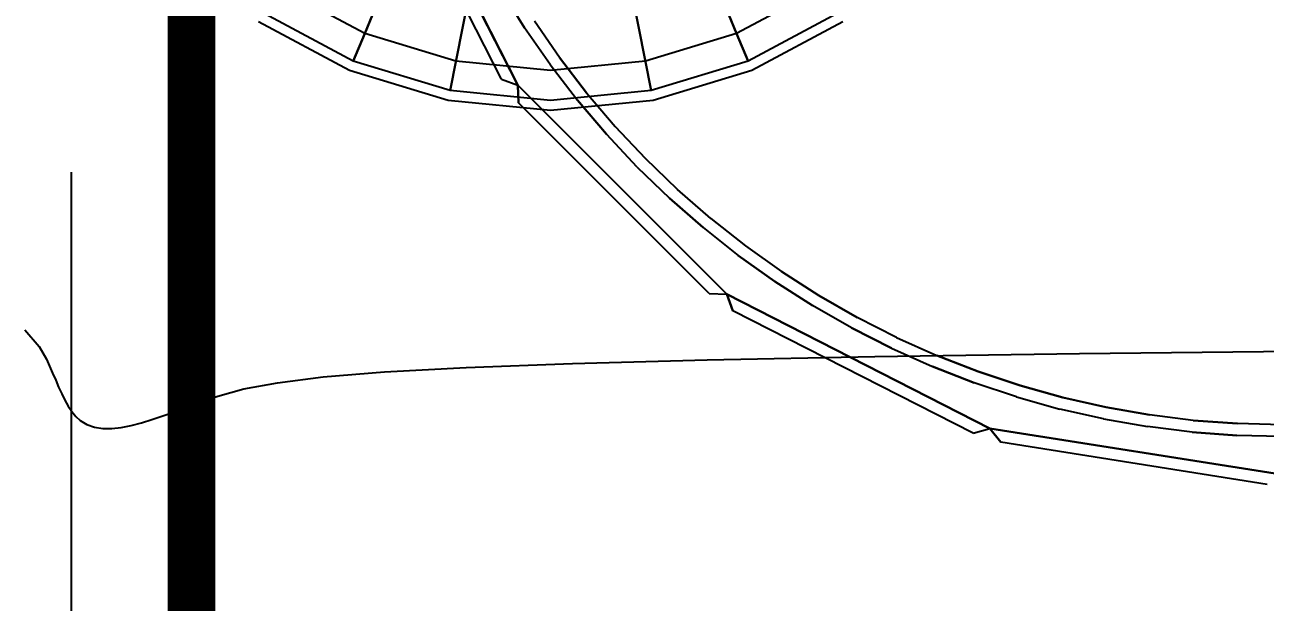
# Model space of a CAD drawing. Extents: x 11992 to 29481, y -6727 to 6811.
# Drawn here: x 12739.9 to 12999.4, y -1270 to -1149.4 of the extents above; entities that cross this region are included whole.
import ezdxf

# ---------------------------------------------------------------- set-up
doc = ezdxf.new("R2010")
doc.units = 0
doc.header["$MEASUREMENT"] = 0
doc.layers.get('0').update_dxf_attribs({"color": 8, "linetype": 'CONTINUOUS'})
doc.layers.add('zoylight 1灯带', color=1, linetype='CONTINUOUS', lineweight=30)
doc.styles.add('XZC', font='SIMPLEX.SHX', dxfattribs={"width": 0.7, "bigfont": 'hztxt.shx'})
doc.linetypes.add('LED_LINE', pattern='A,12.7,-5.08,["LED",XZC,S=2.54,R=0,X=-2.54,Y=-1.27],-6.35', length=24.13)

msp = doc.modelspace()

# ---------------------------------------------------------------- linework, layer by layer
for p, q in [((12843.06, -1161.96, -1990.43), (12815.01, -1106.91, -1990.43)), ((12815.01, -1106.91, -2405.43), (12843.06, -1161.96, -2405.43)), ((12839.61, -1160.69, -1992.93), (12814.01, -1110.45, -1992.93)), ((12839.61, -1160.69, -2402.93), (12814.01, -1110.45, -2402.93)), ((12837.98, -1117.23, -1291.96), (12828.85, -1163.1, -1361.97)), ((12828.85, -1163.1, -1404.89), (12837.98, -1117.23, -1474.89)), ((12861.82, -1117.23, -1291.96), (12870.95, -1163.1, -1361.97)), ((12870.95, -1163.1, -1404.89), (12861.82, -1117.23, -1474.89)), ((12820.14, -1129.15, -1305.64), (12811.01, -1151.18, -1341.33)), ((12879.67, -1129.15, -1305.64), (12888.79, -1151.18, -1341.33)), ((12888.79, -1151.18, -1425.52), (12879.67, -1129.15, -1461.21)), ((12811.01, -1151.18, -1425.52), (12793.44, -1141.79, -1425.52)), ((12811.01, -1151.18, -1341.33), (12793.44, -1141.79, -1341.33)), ((12811.01, -1151.18, -1425.52), (12814.9, -1141.79, -1444.54)), ((12839.48, -1142, -2395.43), (12844.43, -1149.96, -2395.43)), ((12844.43, -1149.96, -2440.43), (12839.48, -1142, -2440.43)), ((12906.36, -1141.79, -1425.52), (12888.79, -1151.18, -1425.52)), ((12906.36, -1141.79, -1341.33), (12888.79, -1151.18, -1341.33)), ((12807.81, -1158.92, -1383.43), (12788.79, -1148.75, -1383.43)), ((12808.61, -1156.97, -1404.89), (12789.96, -1147, -1404.89)), ((12808.61, -1156.97, -1361.97), (12789.96, -1147, -1361.97)), ((12851.77, -1156.2, -2000.45), (12846.5, -1148.59, -2000.45)), ((12851.77, -1156.2, -2006.45), (12846.5, -1148.59, -2006.45)), ((12909.84, -1147, -1361.97), (12891.19, -1156.97, -1361.97)), ((12909.84, -1147, -1404.89), (12891.19, -1156.97, -1404.89)), ((12911.01, -1148.75, -1383.43), (12892, -1158.92, -1383.43)), ((12811.01, -1151.18, -1341.33), (12808.61, -1156.97, -1361.97)), ((12808.61, -1156.97, -1404.89), (12811.01, -1151.18, -1425.52)), ((12830.07, -1156.97, -1341.33), (12811.01, -1151.18, -1341.33)), ((12830.07, -1156.97, -1425.52), (12811.01, -1151.18, -1425.52)), ((12844.43, -1149.96, -2395.43), (12844.43, -1149.96, -2440.43)), ((12849.77, -1157.66, -2395.43), (12844.43, -1149.96, -2395.43)), ((12849.77, -1157.66, -2440.43), (12844.43, -1149.96, -2440.43)), ((12888.79, -1151.18, -1425.52), (12869.73, -1156.97, -1425.52)), ((12888.79, -1151.18, -1341.33), (12869.73, -1156.97, -1341.33)), ((12888.79, -1151.18, -1341.33), (12891.19, -1156.97, -1361.97)), ((12891.19, -1156.97, -1404.89), (12888.79, -1151.18, -1425.52)), ((12808.61, -1156.97, -1361.97), (12808.61, -1156.97, -1404.89)), ((12828.85, -1163.1, -1361.97), (12808.61, -1156.97, -1361.97)), ((12828.85, -1163.1, -1404.89), (12808.61, -1156.97, -1404.89)), ((12849.9, -1158.92, -1425.52), (12830.07, -1156.97, -1425.52)), ((12849.9, -1158.92, -1341.33), (12830.07, -1156.97, -1341.33)), ((12869.73, -1156.97, -1341.33), (12849.9, -1158.92, -1341.33)), ((12869.73, -1156.97, -1425.52), (12849.9, -1158.92, -1425.52)), ((12851.77, -1156.2, -2000.45), (12851.77, -1156.2, -2006.45)), ((12851.77, -1156.2, -2000.45), (12857.41, -1163.53, -2000.45)), ((12857.41, -1163.53, -2006.45), (12851.77, -1156.2, -2006.45)), ((12891.19, -1156.97, -1361.97), (12870.95, -1163.1, -1361.97)), ((12891.19, -1156.97, -1404.89), (12870.95, -1163.1, -1404.89)), ((12891.19, -1156.97, -1361.97), (12891.19, -1156.97, -1404.89)), ((12828.44, -1165.18, -1383.43), (12807.81, -1158.92, -1383.43)), ((12849.77, -1157.66, -2395.43), (12849.77, -1157.66, -2440.43)), ((12849.77, -1157.66, -2395.43), (12855.49, -1165.09, -2395.43)), ((12849.77, -1157.66, -2440.43), (12855.49, -1165.09, -2440.43)), ((12892, -1158.92, -1383.43), (12871.36, -1165.18, -1383.43)), ((12839.61, -1160.69, -2402.93), (12839.61, -1160.69, -1992.93)), ((12839.61, -1160.69, -1992.93), (12843.06, -1161.96, -1990.43)), ((12839.61, -1160.69, -2402.93), (12843.06, -1161.96, -2405.43)), ((12843.06, -1161.96, -2405.43), (12843.06, -1161.96, -1990.43)), ((12843.06, -1161.96, -1990.43), (12843.06, -1161.96, -2405.43)), ((12886.75, -1205.64, -1990.43), (12843.06, -1161.96, -1990.43)), ((12843.06, -1161.96, -1990.43), (12843.2, -1165.63, -1992.93)), ((12843.2, -1165.63, -2402.93), (12843.06, -1161.96, -2405.43)), ((12843.06, -1161.96, -2405.43), (12886.75, -1205.64, -2405.43)), ((12843.06, -1161.96, -2405.43), (12843.06, -1161.96, -1990.43)), ((12843.06, -1161.96, -2405.43), (12843.06, -1161.96, -1990.43)), ((12828.85, -1163.1, -1361.97), (12828.85, -1163.1, -1404.89)), ((12849.9, -1165.18, -1361.97), (12828.85, -1163.1, -1361.97)), ((12849.9, -1165.18, -1404.89), (12828.85, -1163.1, -1404.89)), ((12870.95, -1163.1, -1361.97), (12849.9, -1165.18, -1361.97)), ((12870.95, -1163.1, -1404.89), (12849.9, -1165.18, -1404.89)), ((12857.41, -1163.53, -2000.45), (12857.41, -1163.53, -2006.45)), ((12857.41, -1163.53, -2000.45), (12863.41, -1170.58, -2000.45)), ((12857.41, -1163.53, -2006.45), (12863.41, -1170.58, -2006.45)), ((12870.95, -1163.1, -1361.97), (12870.95, -1163.1, -1404.89)), ((12849.9, -1167.29, -1383.43), (12828.44, -1165.18, -1383.43)), ((12843.2, -1165.63, -1992.93), (12843.2, -1165.63, -2402.93)), ((12843.2, -1165.63, -2402.93), (12843.2, -1165.63, -1992.93)), ((12883.07, -1205.5, -1992.93), (12843.2, -1165.63, -1992.93)), ((12883.07, -1205.5, -2402.93), (12843.2, -1165.63, -2402.93)), ((12871.36, -1165.18, -1383.43), (12849.9, -1167.29, -1383.43)), ((12855.49, -1165.09, -2395.43), (12855.49, -1165.09, -2440.43)), ((12855.49, -1165.09, -2395.43), (12861.56, -1172.23, -2395.43)), ((12861.56, -1172.23, -2440.43), (12855.49, -1165.09, -2440.43)), ((12867.98, -1179.07, -2395.43), (12861.56, -1172.23, -2395.43)), ((12861.56, -1172.23, -2395.43), (12861.56, -1172.23, -2440.43)), ((12867.98, -1179.07, -2440.43), (12861.56, -1172.23, -2440.43)), ((12867.98, -1179.07, -2395.43), (12861.56, -1172.23, -2395.43)), ((12867.98, -1179.07, -2440.43), (12861.56, -1172.23, -2440.43)), ((12863.41, -1170.58, -2000.45), (12863.41, -1170.58, -2006.45)), ((12863.41, -1170.58, -2000.45), (12869.75, -1177.32, -2000.45)), ((12869.75, -1177.32, -2006.45), (12863.41, -1170.58, -2006.45)), ((12869.75, -1177.32, -2000.45), (12869.75, -1177.32, -2006.45)), ((12876.41, -1183.74, -2000.45), (12869.75, -1177.32, -2000.45)), ((12876.41, -1183.74, -2006.45), (12869.75, -1177.32, -2006.45)), ((12749.62, -1180.14, -2024.9), (12749.62, -1821.6, -2024.68)), ((12867.98, -1179.07, -2395.43), (12867.98, -1179.07, -2440.43)), ((12867.98, -1179.07, -2395.43), (12874.73, -1185.57, -2395.43)), ((12867.98, -1179.07, -2440.43), (12874.73, -1185.57, -2440.43)), ((12874.73, -1185.57, -2395.43), (12874.73, -1185.57, -2440.43)), ((12874.73, -1185.57, -2395.43), (12881.8, -1191.73, -2395.43)), ((12881.8, -1191.73, -2440.43), (12874.73, -1185.57, -2440.43)), ((12876.41, -1183.74, -2000.45), (12876.41, -1183.74, -2006.45)), ((12883.38, -1189.82, -2000.45), (12876.41, -1183.74, -2000.45)), ((12883.38, -1189.82, -2006.45), (12876.41, -1183.74, -2006.45)), ((12883.38, -1189.82, -2000.45), (12883.38, -1189.82, -2006.45)), ((12883.38, -1189.82, -2000.45), (12890.64, -1195.55, -2000.45)), ((12883.38, -1189.82, -2006.45), (12890.64, -1195.55, -2006.45)), ((12881.8, -1191.73, -2395.43), (12881.8, -1191.73, -2440.43)), ((12881.8, -1191.73, -2395.43), (12889.16, -1197.54, -2395.43)), ((12881.8, -1191.73, -2440.43), (12889.16, -1197.54, -2440.43)), ((12890.64, -1195.55, -2000.45), (12890.64, -1195.55, -2006.45)), ((12890.64, -1195.55, -2000.45), (12898.18, -1200.92, -2000.45)), ((12890.64, -1195.55, -2006.45), (12898.18, -1200.92, -2006.45)), ((12889.16, -1197.54, -2395.43), (12889.16, -1197.54, -2440.43)), ((12889.16, -1197.54, -2395.43), (12896.8, -1202.97, -2395.43)), ((12896.8, -1202.97, -2440.43), (12889.16, -1197.54, -2440.43)), ((12898.18, -1200.92, -2000.45), (12898.18, -1200.92, -2006.45)), ((12898.18, -1200.92, -2000.45), (12905.98, -1205.91, -2000.45)), ((12905.98, -1205.91, -2006.45), (12898.18, -1200.92, -2006.45)), ((12896.8, -1202.97, -2395.43), (12896.8, -1202.97, -2440.43)), ((12896.8, -1202.97, -2395.43), (12904.69, -1208.02, -2395.43)), ((12904.69, -1208.02, -2440.43), (12896.8, -1202.97, -2440.43)), ((12883.07, -1205.5, -2402.93), (12883.07, -1205.5, -1992.93)), ((12883.07, -1205.5, -1992.93), (12886.75, -1205.64, -1990.43)), ((12883.07, -1205.5, -2402.93), (12886.75, -1205.64, -2405.43)), ((12886.75, -1205.64, -2405.43), (12886.75, -1205.64, -1990.43)), ((12886.75, -1205.64, -2405.43), (12886.75, -1205.64, -1990.43)), ((12886.75, -1205.64, -2405.43), (12886.75, -1205.64, -1990.43)), ((12886.75, -1205.64, -1990.43), (12886.75, -1205.64, -2405.43)), ((12941.8, -1233.69, -1990.43), (12886.75, -1205.64, -1990.43)), ((12886.75, -1205.64, -1990.43), (12888.02, -1209.1, -1992.93)), ((12888.02, -1209.1, -2402.93), (12886.75, -1205.64, -2405.43)), ((12886.75, -1205.64, -2405.43), (12941.8, -1233.69, -2405.43)), ((12905.98, -1205.91, -2000.45), (12905.98, -1205.91, -2006.45)), ((12905.98, -1205.91, -2000.45), (12914.01, -1210.5, -2000.45)), ((12914.01, -1210.5, -2006.45), (12905.98, -1205.91, -2006.45)), ((12888.02, -1209.1, -2402.93), (12888.02, -1209.1, -1992.93)), ((12938.26, -1234.69, -1992.93), (12888.02, -1209.1, -1992.93)), ((12938.26, -1234.69, -2402.93), (12888.02, -1209.1, -2402.93)), ((12904.69, -1208.02, -2395.43), (12904.69, -1208.02, -2440.43)), ((12912.83, -1212.68, -2395.43), (12904.69, -1208.02, -2395.43)), ((12912.83, -1212.68, -2440.43), (12904.69, -1208.02, -2440.43)), ((12914.01, -1210.5, -2000.45), (12914.01, -1210.5, -2006.45)), ((12922.26, -1214.69, -2000.45), (12914.01, -1210.5, -2000.45)), ((12922.26, -1214.69, -2006.45), (12914.01, -1210.5, -2006.45)), ((12739.89, -1213.06, -2140.43), (12742.91, -1216.58, -2140.43)), ((12912.83, -1212.68, -2395.43), (12912.83, -1212.68, -2440.43)), ((12921.19, -1216.92, -2440.43), (12912.83, -1212.68, -2440.43)), ((12912.83, -1212.68, -2395.43), (12921.19, -1216.92, -2395.43)), ((12921.19, -1216.92, -2440.43), (12912.83, -1212.68, -2440.43)), ((12742.91, -1216.58, -2140.43), (12743.69, -1217.87, -2140.43)), ((12921.19, -1216.92, -2395.43), (12921.19, -1216.92, -2440.43)), ((12921.19, -1216.92, -2395.43), (12929.75, -1220.75, -2395.43)), ((12921.19, -1216.92, -2440.43), (12929.75, -1220.75, -2440.43)), ((12922.26, -1214.69, -2000.45), (12922.26, -1214.69, -2006.45)), ((12922.26, -1214.69, -2000.45), (12930.71, -1218.46, -2000.45)), ((12922.26, -1214.69, -2006.45), (12930.71, -1218.46, -2006.45)), ((12743.69, -1217.87, -2140.43), (12744.41, -1219.25, -2140.43)), ((12744.41, -1219.25, -2140.43), (12745.08, -1220.67, -2140.43)), ((12854.46, -1220.1, -2140.43), (12882.65, -1219.35, -2140.43)), ((12882.65, -1219.35, -2140.43), (12917.71, -1218.67, -2140.43)), ((12917.71, -1218.67, -2140.43), (12960.52, -1218.06, -2140.43)), ((12930.71, -1218.46, -2000.45), (12930.71, -1218.46, -2006.45)), ((12930.71, -1218.46, -2000.45), (12939.33, -1221.82, -2000.45)), ((12939.33, -1221.82, -2006.45), (12930.71, -1218.46, -2006.45)), ((12960.52, -1218.06, -2140.43), (13011.97, -1217.49, -2140.43)), ((12745.08, -1220.67, -2140.43), (12745.72, -1222.13, -2140.43)), ((12745.72, -1222.13, -2140.43), (12746.35, -1223.6, -2140.43)), ((12802.29, -1222.94, -2140.43), (12815.16, -1221.88, -2140.43)), ((12815.16, -1221.88, -2140.43), (12832.25, -1220.94, -2140.43)), ((12832.25, -1220.94, -2140.43), (12854.46, -1220.1, -2140.43)), ((12929.75, -1220.75, -2395.43), (12929.75, -1220.75, -2440.43)), ((12929.75, -1220.75, -2395.43), (12938.49, -1224.15, -2395.43)), ((12938.49, -1224.15, -2440.43), (12929.75, -1220.75, -2440.43)), ((12939.33, -1221.82, -2000.45), (12939.33, -1221.82, -2006.45)), ((12948.11, -1224.75, -2006.45), (12939.33, -1221.82, -2006.45)), ((12939.33, -1221.82, -2000.45), (12948.11, -1224.75, -2000.45)), ((12948.11, -1224.75, -2006.45), (12939.33, -1221.82, -2006.45)), ((12746.35, -1223.6, -2140.43), (12746.97, -1225.04, -2140.43)), ((12785.72, -1225.45, -2140.43), (12792.77, -1224.13, -2140.43)), ((12792.77, -1224.13, -2140.43), (12802.29, -1222.94, -2140.43)), ((12947.38, -1227.11, -2395.43), (12938.49, -1224.15, -2395.43)), ((12938.49, -1224.15, -2395.43), (12938.49, -1224.15, -2440.43)), ((12947.38, -1227.11, -2440.43), (12938.49, -1224.15, -2440.43)), ((12947.38, -1227.11, -2395.43), (12938.49, -1224.15, -2395.43)), ((12947.38, -1227.11, -2440.43), (12938.49, -1224.15, -2440.43)), ((12948.11, -1224.75, -2000.45), (12948.11, -1224.75, -2006.45)), ((12948.11, -1224.75, -2000.45), (12957.02, -1227.23, -2000.45)), ((12957.02, -1227.23, -2006.45), (12948.11, -1224.75, -2006.45)), ((12746.97, -1225.04, -2140.43), (12747.61, -1226.45, -2140.43)), ((12747.61, -1226.45, -2140.43), (12748.27, -1227.79, -2140.43)), ((12775.49, -1228.59, -2140.43), (12780.25, -1226.94, -2140.43)), ((12780.25, -1226.94, -2140.43), (12785.72, -1225.45, -2140.43)), ((12947.38, -1227.11, -2395.43), (12947.38, -1227.11, -2440.43)), ((12947.38, -1227.11, -2395.43), (12956.41, -1229.64, -2395.43)), ((12947.38, -1227.11, -2440.43), (12956.41, -1229.64, -2440.43)), ((12957.02, -1227.23, -2000.45), (12957.02, -1227.23, -2006.45)), ((12957.02, -1227.23, -2000.45), (12966.04, -1229.27, -2000.45)), ((12966.04, -1229.27, -2006.45), (12957.02, -1227.23, -2006.45)), ((12748.27, -1227.79, -2140.43), (12748.97, -1229.04, -2140.43)), ((12748.97, -1229.04, -2140.43), (12749.73, -1230.18, -2140.43)), ((12771, -1230.27, -2140.43), (12773.25, -1229.42, -2140.43)), ((12773.25, -1229.42, -2140.43), (12775.49, -1228.59, -2140.43)), ((12956.41, -1229.64, -2395.43), (12956.41, -1229.64, -2440.43)), ((12965.56, -1231.7, -2395.43), (12956.41, -1229.64, -2395.43)), ((12965.56, -1231.7, -2440.43), (12956.41, -1229.64, -2440.43)), ((12966.04, -1229.27, -2000.45), (12966.04, -1229.27, -2006.45)), ((12975.16, -1230.87, -2006.45), (12966.04, -1229.27, -2006.45)), ((12966.04, -1229.27, -2000.45), (12975.16, -1230.87, -2000.45)), ((12975.16, -1230.87, -2006.45), (12966.04, -1229.27, -2006.45)), ((12749.73, -1230.18, -2140.43), (12750.57, -1231.18, -2140.43)), ((12750.57, -1231.18, -2140.43), (12751.48, -1232.02, -2140.43)), ((12751.48, -1232.02, -2140.43), (12752.9, -1232.88, -2140.43)), ((12762.14, -1233.08, -2140.43), (12764.29, -1232.53, -2140.43)), ((12764.29, -1232.53, -2140.43), (12766.49, -1231.86, -2140.43)), ((12766.49, -1231.86, -2140.43), (12768.74, -1231.09, -2140.43)), ((12768.74, -1231.09, -2140.43), (12771, -1230.27, -2140.43)), ((12965.56, -1231.7, -2395.43), (12965.56, -1231.7, -2440.43)), ((12965.56, -1231.7, -2395.43), (12974.79, -1233.32, -2395.43)), ((12965.56, -1231.7, -2440.43), (12974.79, -1233.32, -2440.43)), ((12975.16, -1230.87, -2000.45), (12975.16, -1230.87, -2006.45)), ((12984.34, -1232.01, -2000.45), (12975.16, -1230.87, -2000.45)), ((12984.34, -1232.01, -2006.45), (12975.16, -1230.87, -2006.45)), ((12984.34, -1232.01, -2000.45), (12984.34, -1232.01, -2006.45)), ((12993.57, -1232.69, -2006.45), (12984.34, -1232.01, -2006.45)), ((12984.34, -1232.01, -2000.45), (12993.57, -1232.69, -2000.45)), ((12993.57, -1232.69, -2006.45), (12984.34, -1232.01, -2006.45)), ((12752.9, -1232.88, -2140.43), (12754.48, -1233.42, -2140.43)), ((12754.48, -1233.42, -2140.43), (12756.22, -1233.68, -2140.43)), ((12756.22, -1233.68, -2140.43), (12758.09, -1233.69, -2140.43)), ((12758.09, -1233.69, -2140.43), (12760.07, -1233.48, -2140.43)), ((12760.07, -1233.48, -2140.43), (12762.14, -1233.08, -2140.43)), ((12938.26, -1234.69, -1992.93), (12941.8, -1233.69, -1990.43)), ((12938.26, -1234.69, -2402.93), (12941.8, -1233.69, -2405.43)), ((12938.26, -1234.69, -1992.93), (12938.26, -1234.69, -2402.93)), ((12938.26, -1234.69, -2402.93), (12938.26, -1234.69, -1992.93)), ((12941.8, -1233.69, -2405.43), (12941.8, -1233.69, -1990.43)), ((12941.8, -1233.69, -1990.43), (12941.8, -1233.69, -2405.43)), ((13002.82, -1243.35, -1990.43), (12941.8, -1233.69, -1990.43)), ((12941.8, -1233.69, -1990.43), (12944.07, -1236.58, -1992.93)), ((12944.07, -1236.58, -2402.93), (12941.8, -1233.69, -2405.43)), ((12941.8, -1233.69, -2405.43), (13002.82, -1243.35, -2405.43)), ((12941.8, -1233.69, -2405.43), (12941.8, -1233.69, -1990.43)), ((12941.8, -1233.69, -2405.43), (12941.8, -1233.69, -1990.43)), ((12984.09, -1234.48, -2395.43), (12974.79, -1233.32, -2395.43)), ((12974.79, -1233.32, -2395.43), (12974.79, -1233.32, -2440.43)), ((12984.09, -1234.48, -2440.43), (12974.79, -1233.32, -2440.43)), ((12984.09, -1234.48, -2395.43), (12974.79, -1233.32, -2395.43)), ((12984.09, -1234.48, -2440.43), (12974.79, -1233.32, -2440.43)), ((12984.09, -1234.48, -2395.43), (12984.09, -1234.48, -2440.43)), ((12984.09, -1234.48, -2395.43), (12993.44, -1235.17, -2395.43)), ((12993.44, -1235.17, -2440.43), (12984.09, -1234.48, -2440.43)), ((12993.57, -1232.69, -2000.45), (12993.57, -1232.69, -2006.45)), ((13002.82, -1232.92, -2000.45), (12993.57, -1232.69, -2000.45)), ((13002.82, -1232.92, -2006.45), (12993.57, -1232.69, -2006.45)), ((12944.07, -1236.58, -2402.93), (12944.07, -1236.58, -1992.93)), ((12999.76, -1245.4, -1992.93), (12944.07, -1236.58, -1992.93)), ((12999.76, -1245.4, -2402.93), (12944.07, -1236.58, -2402.93)), ((12993.44, -1235.17, -2395.43), (12993.44, -1235.17, -2440.43)), ((13002.82, -1235.4, -2395.43), (12993.44, -1235.17, -2395.43)), ((13002.82, -1235.4, -2440.43), (12993.44, -1235.17, -2440.43))]:
    msp.add_line(p, q)
at = {"layer": 'zoylight 1灯带', "linetype": 'LED_LINE', "ltscale": 20, "const_width": 10, "elevation": -40.43}
msp.add_lwpolyline([(12774.77, -769.4), (12774.77, -3969.45)], dxfattribs=at)

doc.saveas('drawing.dxf')
